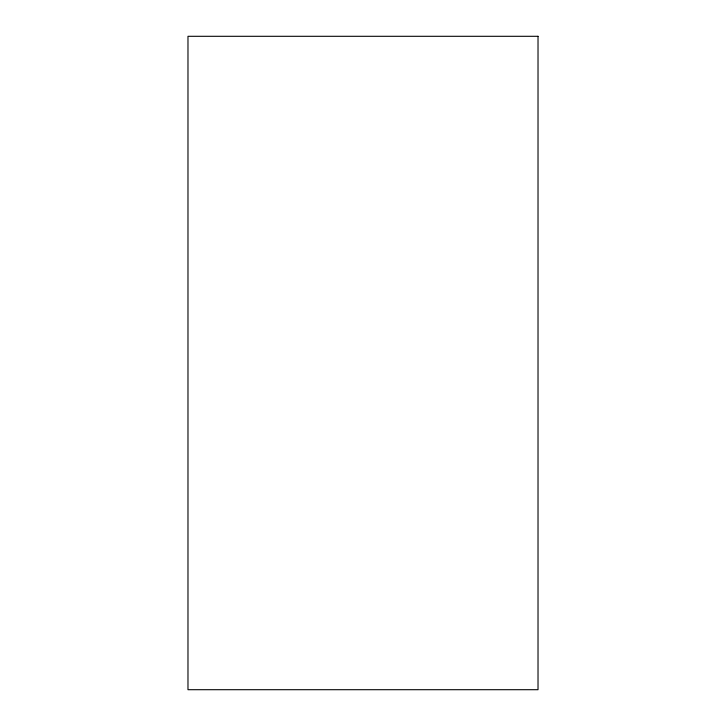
<?xml version="1.0" encoding="UTF-8"?>
<svg xmlns="http://www.w3.org/2000/svg" width="726" height="726" viewBox="0 0 726 726"><rect width="100%" height="100%" fill="white"/><g stroke="black" fill="none" stroke-linecap="round" stroke-linejoin="round"><path stroke-width="1.09" d="M538.02 36.3L187.98 36.3L187.98 689.7L538.02 689.7L538.02 36.3"/></g></svg>
